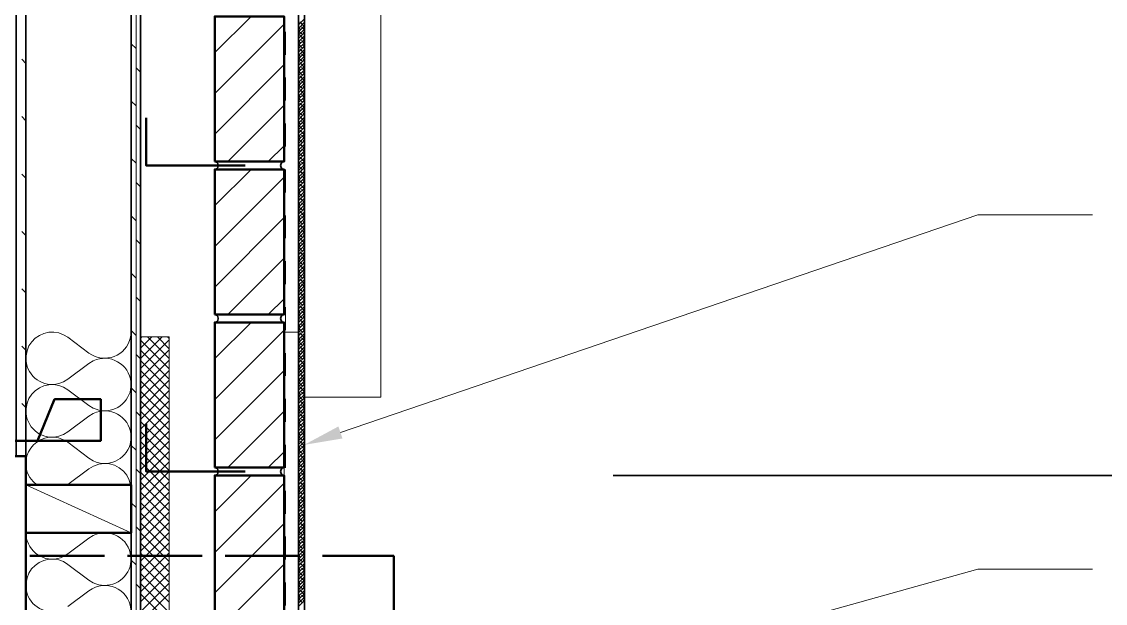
# Model space of a CAD drawing. Header units: inches. Extents: x 5 to 516, y -193 to 129.
# Drawn here: x 368.235 to 372.957, y -31.86 to -29.325 of the extents above; entities that cross this region are included whole.
import ezdxf

# ---------------------------------------------------------------- set-up
doc = ezdxf.new("R2010")
doc.units = ezdxf.units.IN
doc.header["$MEASUREMENT"] = 0
doc.linetypes.add('PDF_IMPORT', pattern=[1, 0.8, -0.2])
doc.layers.add('PDF5_Geometry', color=7, linetype='Continuous')
doc.layers.add('PDF5_Solid Fills', color=7, linetype='Continuous')

msp = doc.modelspace()

# ---------------------------------------------------------------- hatches: boundary and pattern name
at = {"layer": 'PDF5_Solid Fills', "transparency": 33554559}
msp.add_hatch(color=256, dxfattribs=at).paths.add_polyline_path([(368.7599195, -25.9690092), (368.7576973, -25.9690092), (368.7576974, -35.2812319), (368.7599195, -35.2812319)])

# ---------------------------------------------------------------- linework, layer by layer
at = {"layer": 'PDF5_Geometry', "lineweight": 35}
for points in [[(368.2121414, -25.8667866), (368.2121414, -31.2190091), (368.2532525, -31.2190091), (368.2532525, -25.8667866)], [(369.4410301, -34.3023421), (369.4410301, -26.1045638), (369.4676968, -26.1045638), (369.4676968, -34.3023421)]]:
    msp.add_lwpolyline(points, close=True, dxfattribs=at)
for points in [[(368.7121414, -25.9690092), (368.7121414, -35.2812319), (368.7532525, -35.2812319), (368.7532525, -25.9690092)], [(369.0765857, -29.9690095), (369.0843635, -29.9656762), (369.0899191, -29.9601206), (369.0921413, -29.9512318), (369.0899191, -29.943454), (369.0843635, -29.9367873), (369.0765857, -29.9345651)], [(369.3788081, -29.9345642), (369.3710304, -29.9367864), (369.3654748, -29.9434531), (369.3632526, -29.9512309), (369.3654748, -29.9601198), (369.3710304, -29.9656753), (369.3788081, -29.9690087)], [(369.0765857, -30.6356763), (369.0843635, -30.6323429), (369.0899191, -30.6267874), (369.0921413, -30.6178985), (369.0899191, -30.6101207), (369.0843635, -30.603454), (369.0765857, -30.6012318)], [(369.3788081, -30.6012309), (369.3710304, -30.6034532), (369.3654748, -30.6101198), (369.3632526, -30.6178976), (369.3654748, -30.6267865), (369.3710304, -30.6323421), (369.3788081, -30.6356754)], [(369.0765857, -31.302343), (369.0843635, -31.2990096), (369.0899191, -31.2934541), (369.0921413, -31.2845652), (369.0899191, -31.2767874), (369.0843635, -31.2701207), (369.0765857, -31.2678985)], [(369.3788081, -31.2678977), (369.3710304, -31.2701199), (369.3654748, -31.2767866), (369.3632526, -31.2845643), (369.3654748, -31.2934532), (369.3710304, -31.2990088), (369.3788081, -31.3023421)], [(370.812142, -31.302343), (375.8232537, -31.302343)]]:
    msp.add_lwpolyline(points, dxfattribs=at)
at = {"layer": 'PDF5_Geometry', "lineweight": 15}
for points in [[(368.7132525, -35.2812319), (368.7132525, -25.9678976)], [(368.7343639, -35.2812319), (368.7343639, -25.9678976)], [(369.4676968, -30.3590096), (369.4410301, -30.3856762), (369.4410301, -26.2601204)], [(369.4676968, -27.4612307), (369.8010302, -27.4612307), (369.8010302, -30.961231), (369.4676968, -30.961231)], [(369.0765857, -29.4601198), (369.2354746, -29.302342)], [(369.4410301, -29.3390091), (369.4676968, -29.3134536)], [(368.7132525, -29.3378981), (368.7121414, -29.3367869)], [(369.0765857, -29.6378983), (369.378808, -29.3356761)], [(369.4432522, -29.336787), (369.44103, -29.3345648)], [(369.4410301, -29.354564), (369.4676968, -29.3278974)], [(369.4410301, -29.369009), (369.4676968, -29.3434535)], [(369.4410301, -29.383454), (369.4676968, -29.3578985)], [(369.4588083, -29.3812319), (369.4410305, -29.3645652)], [(369.4510308, -29.3590094), (369.4410308, -29.3490094)], [(369.4654747, -29.3445644), (369.4476969, -29.3256756)], [(369.4676968, -29.3601205), (369.4543635, -29.3478983)], [(369.4432522, -29.3956757), (369.44103, -29.3934535)], [(369.4410301, -29.3990089), (369.4676968, -29.3723423)], [(369.4410301, -29.4134539), (369.4676968, -29.3867873)], [(369.4410301, -29.4278978), (369.4676968, -29.4023422)], [(369.4510308, -29.4178982), (369.4410308, -29.4078982)], [(369.4654747, -29.4034532), (369.4476969, -29.3845643)], [(369.4676968, -29.4201203), (369.4543635, -29.406787)], [(369.4676968, -29.3756754), (369.4621412, -29.3701199)], [(368.7343639, -29.4423428), (368.7132527, -29.4212317)], [(369.4432522, -29.4545645), (369.44103, -29.4523423)], [(369.4410301, -29.4423428), (369.4676968, -29.4167872)], [(369.4410301, -29.4578977), (369.4676968, -29.431231)], [(369.4410301, -29.4723427), (369.4676968, -29.445676)], [(369.4410301, -29.4867865), (369.4676968, -29.461231)], [(369.4588083, -29.4401195), (369.4410305, -29.4234528)], [(369.4654747, -29.462342), (369.4476969, -29.4434531)], [(369.4676968, -29.4345642), (369.4621412, -29.4290086)], [(368.2532531, -29.5067869), (368.2354753, -29.4890091)], [(369.4410301, -29.5012315), (369.4676968, -29.475676)], [(369.4410301, -29.5167865), (369.4676968, -29.4901198)], [(369.4410301, -29.5312314), (369.4676968, -29.5045648)], [(369.4588083, -29.4990094), (369.4410305, -29.4823427)], [(369.4510308, -29.476787), (369.4410308, -29.466787)], [(369.4654747, -29.5212307), (369.4476969, -29.5023418)], [(369.4676968, -29.4790091), (369.4543635, -29.4656758)], [(369.4676968, -29.4934529), (369.4621412, -29.4878974)], [(368.7532531, -29.5445642), (368.7343642, -29.5256753)], [(369.0765857, -29.8145646), (369.378808, -29.5123423)], [(369.4432522, -29.5134533), (369.44103, -29.511231)], [(369.4410301, -29.5456753), (369.4676968, -29.5201197)], [(369.4410301, -29.5601203), (369.4676968, -29.5345647)], [(369.4410301, -29.5756763), (369.4676968, -29.5490097)], [(369.4588083, -29.5578982), (369.4410305, -29.5412315)], [(369.4510308, -29.5356757), (369.4410308, -29.5256757)], [(369.4676968, -29.5378978), (369.4543635, -29.5245645)], [(369.4676968, -29.5523428), (369.4621412, -29.5467873)], [(368.7132525, -29.5878981), (368.7121414, -29.586787)], [(369.4432522, -29.572342), (369.44103, -29.5701198)], [(369.4410301, -29.5901202), (369.4676968, -29.5634535)], [(369.4410301, -29.6045641), (369.4676968, -29.5790085)], [(369.4410301, -29.6190091), (369.4676968, -29.5934535)], [(369.4588083, -29.6167869), (369.4410305, -29.6001203)], [(369.4510308, -29.5945645), (369.4410308, -29.5845645)], [(369.4654747, -29.5801206), (369.4476969, -29.5612317)], [(369.4676968, -29.5967866), (369.4543635, -29.5834533)], [(369.4432522, -29.6312319), (369.44103, -29.6290097)], [(369.4410301, -29.634564), (369.4676968, -29.6078973)], [(369.4410301, -29.649009), (369.4676968, -29.6223423)], [(369.4410301, -29.663454), (369.4676968, -29.6378984)], [(369.4410301, -29.6778978), (369.4676968, -29.6523423)], [(369.4510308, -29.6534532), (369.4410308, -29.6434532)], [(369.4654747, -29.6390094), (369.4476969, -29.6201205)], [(369.4676968, -29.6556754), (369.4543635, -29.642342)], [(369.4676968, -29.6112316), (369.4621412, -29.605676)], [(368.7343639, -29.6923428), (368.7132527, -29.6712317)], [(369.1332524, -29.9345642), (369.3788079, -29.6890086)], [(369.4432522, -29.6901195), (369.44103, -29.6878973)], [(369.4410301, -29.6934539), (369.4676968, -29.6667872)], [(369.4410301, -29.7078977), (369.4676968, -29.6823422)], [(369.4410301, -29.7223427), (369.4676968, -29.6967872)], [(369.4588083, -29.6756757), (369.4410305, -29.659009)], [(369.4654747, -29.6978981), (369.4476969, -29.6801203)], [(369.4676968, -29.6701203), (369.4621412, -29.6645648)], [(368.2532531, -29.7567869), (368.2354753, -29.7390091)], [(369.4432522, -29.7501205), (369.44103, -29.7467872)], [(369.4410301, -29.7367866), (369.4676968, -29.711231)], [(369.4410301, -29.7523426), (369.4676968, -29.725676)], [(369.4410301, -29.7667865), (369.4676968, -29.7412309)], [(369.4588083, -29.7345644), (369.4410305, -29.7178978)], [(369.4510308, -29.712342), (369.4410308, -29.702342)], [(369.4654747, -29.7567869), (369.4476969, -29.7390091)], [(369.4676968, -29.7145652), (369.4543635, -29.7012319)], [(369.4676968, -29.7290091), (369.4621412, -29.7234535)], [(368.7532531, -29.7945643), (368.7343642, -29.7756754)], [(369.4410301, -29.7812315), (369.4676968, -29.7556759)], [(369.4410301, -29.7967864), (369.4676968, -29.7701197)], [(369.4410301, -29.8112314), (369.4676968, -29.7845647)], [(369.4588083, -29.7934532), (369.4410305, -29.7767865)], [(369.4510308, -29.7712307), (369.4410308, -29.7623419)], [(369.4676968, -29.7734529), (369.4543635, -29.7601195)], [(369.4676968, -29.7878979), (369.4621412, -29.7823423)], [(368.7132525, -29.8378981), (368.7121414, -29.836787)], [(369.4432522, -29.8090092), (369.44103, -29.8056759)], [(369.4410301, -29.8256764), (369.4676968, -29.8001208)], [(369.4410301, -29.8401202), (369.4676968, -29.8145647)], [(369.4410301, -29.8556763), (369.4676968, -29.8290096)], [(369.4588083, -29.852342), (369.4410305, -29.8356753)], [(369.4510308, -29.8301206), (369.4410308, -29.8212317)], [(369.4654747, -29.8156756), (369.4476969, -29.7978979)], [(369.4676968, -29.8323428), (369.4543635, -29.8190094)], [(369.3099198, -29.9345642), (369.3788087, -29.8656753)], [(369.4432522, -29.867898), (369.44103, -29.8645647)], [(369.4410301, -29.8701201), (369.4676968, -29.8434535)], [(369.4410301, -29.884564), (369.4676968, -29.8590084)], [(369.4410301, -29.899009), (369.4676968, -29.8734534)], [(369.4410301, -29.914565), (369.4676968, -29.8878984)], [(369.4510308, -29.8890094), (369.4410308, -29.8801205)], [(369.4654747, -29.8745644), (369.4476969, -29.8567866)], [(369.4676968, -29.8912315), (369.4543635, -29.8790093)], [(369.4676968, -29.8467866), (369.4621412, -29.8412311)], [(368.7343639, -29.9423428), (368.7132527, -29.9212317)], [(369.4432522, -29.9267868), (369.44103, -29.9234534)], [(369.4410301, -29.9290089), (369.4676968, -29.9023422)], [(369.4410301, -29.9434539), (369.4676968, -29.9178983)], [(369.4410301, -29.9578977), (369.4676968, -29.9323422)], [(369.4588083, -29.9112318), (369.4410305, -29.8945652)], [(369.4654747, -29.9334532), (369.4476969, -29.9156754)], [(369.4676968, -29.9056754), (369.4621412, -29.9001198)], [(369.0765857, -30.1267866), (369.2354746, -29.9690088)], [(369.4432522, -29.9856755), (369.44103, -29.9823422)], [(369.4410301, -29.9734538), (369.4676968, -29.9467871)], [(369.4410301, -29.9878977), (369.4676968, -29.961231)], [(369.4410301, -30.0023426), (369.4676968, -29.9767871)], [(369.4588083, -29.9701206), (369.4410305, -29.9534539)], [(369.4510308, -29.9478981), (369.4410308, -29.9390093)], [(369.4654747, -29.992343), (369.4476969, -29.9745653)], [(369.4676968, -29.9501203), (369.4543635, -29.9378981)], [(369.4676968, -29.9645653), (369.4621412, -29.9590097)], [(368.2532531, -30.0067869), (368.2354753, -29.9890091)], [(368.7532531, -30.0445643), (368.7343642, -30.0256754)], [(369.0765857, -30.304565), (369.378808, -30.0023428)], [(369.4410301, -30.0167865), (369.4676968, -29.9912309)], [(369.4410301, -30.0323426), (369.4676968, -30.0056759)], [(369.4410301, -30.0467864), (369.4676968, -30.0201197)], [(369.4588083, -30.0290094), (369.4410305, -30.0123427)], [(369.4510308, -30.007898), (369.4410308, -29.997898)], [(369.4676968, -30.009009), (369.4543635, -29.9967868)], [(369.4676968, -30.0234529), (369.4621412, -30.0178973)], [(369.4432522, -30.0445643), (369.44103, -30.0412309)], [(369.4410301, -30.0612314), (369.4676968, -30.0356758)], [(369.4410301, -30.0756764), (369.4676968, -30.0501208)], [(369.4410301, -30.0912313), (369.4676968, -30.0645646)], [(369.4588083, -30.0878981), (369.4410305, -30.0712314)], [(369.4510308, -30.0667867), (369.4410308, -30.0567867)], [(369.4654747, -30.0512307), (369.4476969, -30.0334529)], [(369.4676968, -30.0678978), (369.4543635, -30.0556756)], [(368.7132525, -30.0878981), (368.7121414, -30.086787)], [(369.4432522, -30.1034542), (369.44103, -30.1001208)], [(369.4410301, -30.1056763), (369.4676968, -30.0790096)], [(369.4410301, -30.1201202), (369.4676968, -30.0945646)], [(369.4410301, -30.134564), (369.4676968, -30.1090085)], [(369.4410301, -30.1501201), (369.4676968, -30.1234534)], [(369.4510308, -30.1256755), (369.4410308, -30.1156755)], [(369.4654747, -30.1101206), (369.4476969, -30.0923428)], [(369.4676968, -30.1267866), (369.4543635, -30.1145643)], [(369.4676968, -30.0823428), (369.4621412, -30.0778983)], [(368.7343639, -30.1923428), (368.7132527, -30.1712317)], [(369.4432522, -30.1623418), (369.44103, -30.1601196)], [(369.4410301, -30.1645651), (369.4676968, -30.1390095)], [(369.4410301, -30.1790089), (369.4676968, -30.1534534)], [(369.4410301, -30.1934539), (369.4676968, -30.1678983)], [(369.4588083, -30.1467869), (369.4410305, -30.1301202)], [(369.4654747, -30.1690093), (369.4476969, -30.1512315)], [(369.4676968, -30.1412315), (369.4621412, -30.1367871)], [(369.6243639, -31.115676), (372.4010308, -30.166787), (372.9010309, -30.166787)], [(369.0765857, -30.4812313), (369.378808, -30.1790091)], [(369.4410301, -30.2090088), (369.4676968, -30.1823422)], [(369.4410301, -30.2234538), (369.4676968, -30.1978983)], [(369.4410301, -30.2378977), (369.4676968, -30.2123421)], [(369.4588083, -30.2067867), (369.4410305, -30.1890089)], [(369.4510308, -30.1845642), (369.4410308, -30.1745642)], [(369.4654747, -30.2278981), (369.4476969, -30.2101203)], [(369.4676968, -30.1856753), (369.4543635, -30.1734531)], [(369.4676968, -30.2001203), (369.4621412, -30.1956759)], [(368.2532531, -30.2567869), (368.2354753, -30.2390091)], [(369.4432522, -30.2212317), (369.44103, -30.2190095)], [(369.4410301, -30.2534537), (369.4676968, -30.2267871)], [(369.4410301, -30.2678976), (369.4676968, -30.2412309)], [(369.4410301, -30.2823426), (369.4676968, -30.256787)], [(369.4588083, -30.2656755), (369.4410305, -30.2478977)], [(369.4510308, -30.243453), (369.4410308, -30.233453)], [(369.4676968, -30.2445652), (369.4543635, -30.232343)], [(369.4676968, -30.2590091), (369.4621412, -30.2545646)], [(368.7532531, -30.2945643), (368.7343642, -30.2756754)], [(369.4432522, -30.2801204), (369.44103, -30.2778982)], [(369.4410301, -30.2967864), (369.4676968, -30.2712309)], [(369.4410301, -30.3123425), (369.4676968, -30.2856758)], [(369.4410301, -30.3267863), (369.4676968, -30.3001197)], [(369.4588083, -30.3245642), (369.4410305, -30.3067864)], [(369.4510308, -30.3023429), (369.4410308, -30.2923429)], [(369.4654747, -30.2867868), (369.4476969, -30.2690091)], [(369.4676968, -30.303454), (369.4543635, -30.2912317)], [(368.7132525, -30.3378981), (368.7121414, -30.336787)], [(369.1332524, -30.6012309), (369.3788079, -30.3556754)], [(369.4432522, -30.3390092), (369.44103, -30.336787)], [(369.4410301, -30.3412313), (369.4676968, -30.3156758)], [(369.4410301, -30.3556763), (369.4676968, -30.3301208)], [(369.4410301, -30.3712312), (369.4676968, -30.3445646)], [(369.4510308, -30.3612316), (369.4410308, -30.3512316)], [(369.4654747, -30.3456756), (369.4476969, -30.3278978)], [(369.4676968, -30.3623427), (369.4543635, -30.3501205)], [(369.4676968, -30.3178978), (369.4621412, -30.3134534)], [(369.4432522, -30.397898), (369.44103, -30.3956757)], [(369.4410301, -30.4001201), (369.4676968, -30.3745645)], [(369.4410301, -30.4145651), (369.4676968, -30.3890095)], [(369.4410301, -30.43012), (369.4676968, -30.4034533)], [(369.4588083, -30.3834541), (369.4410305, -30.3656763)], [(369.4654747, -30.4056754), (369.4476969, -30.3867865)], [(369.4676968, -30.3767866), (369.4621412, -30.3723421)], [(368.7343639, -30.4423429), (368.7132527, -30.4212317)], [(369.4432522, -30.4567867), (369.44103, -30.4545645)], [(369.4410301, -30.444565), (369.4676968, -30.4178983)], [(369.4410301, -30.4590088), (369.4676968, -30.4334533)], [(369.4410301, -30.4734538), (369.4676968, -30.4478983)], [(369.4588083, -30.4423429), (369.4410305, -30.4245651)], [(369.4510308, -30.4201204), (369.4410308, -30.4101204)], [(369.4654747, -30.4645653), (369.4476969, -30.4456764)], [(369.4676968, -30.4212315), (369.4543635, -30.4090092)], [(369.4676968, -30.4356753), (369.4621412, -30.4312309)], [(368.2532531, -30.5067869), (368.2354753, -30.4890092)], [(369.4410301, -30.4890088), (369.4676968, -30.4623421)], [(369.4410301, -30.5034537), (369.4676968, -30.4767871)], [(369.4410301, -30.5178976), (369.4676968, -30.492342)], [(369.4588083, -30.5012316), (369.4410305, -30.4834538)], [(369.4510308, -30.4790092), (369.4410308, -30.4690092)], [(369.4676968, -30.4801202), (369.4543635, -30.467898)], [(369.4676968, -30.4945652), (369.4621412, -30.4901208)], [(368.7532531, -30.5445643), (368.7343642, -30.5256754)], [(369.3099198, -30.6012309), (369.3788087, -30.5323421)], [(369.4432522, -30.5156755), (369.44103, -30.5134533)], [(369.4410301, -30.5323426), (369.4676968, -30.506787)], [(369.4410301, -30.5478986), (369.4676968, -30.521232)], [(369.4410301, -30.5623425), (369.4676968, -30.5367869)], [(369.4588083, -30.5601204), (369.4410305, -30.5423426)], [(369.4510308, -30.5378979), (369.4410308, -30.5278979)], [(369.4654747, -30.5234529), (369.4476969, -30.504564)], [(369.4676968, -30.539009), (369.4543635, -30.5267868)], [(369.4676968, -30.553454), (369.4621412, -30.5490095)], [(368.7132525, -30.5878982), (368.7121414, -30.586787)], [(369.4432522, -30.5745642), (369.44103, -30.572342)], [(369.4410301, -30.5767864), (369.4676968, -30.5512308)], [(369.4410301, -30.5912314), (369.4676968, -30.5656758)], [(369.4410301, -30.6067863), (369.4676968, -30.5801196)], [(369.4410301, -30.6212313), (369.4676968, -30.5956757)], [(369.4510308, -30.5967867), (369.4410308, -30.5867867)], [(369.4654747, -30.5823428), (369.4476969, -30.5634539)], [(369.4676968, -30.5978977), (369.4543635, -30.5856755)], [(369.0765857, -30.7934533), (369.2354746, -30.6356755)], [(369.4432522, -30.6334541), (369.44103, -30.6312319)], [(369.4410301, -30.6356763), (369.4676968, -30.6101207)], [(369.4410301, -30.6512312), (369.4676968, -30.6245645)], [(369.4410301, -30.6656762), (369.4676968, -30.6390095)], [(369.4588083, -30.6190091), (369.4410305, -30.6012314)], [(369.4654747, -30.6412316), (369.4476969, -30.6223427)], [(369.4676968, -30.6123427), (369.4621412, -30.6078983)], [(368.528808, -30.7690092), (368.4365857, -30.7001203), (368.4176969, -30.6890092), (368.3976968, -30.6812314)], [(368.7099191, -30.7001203), (368.7121413, -30.676787)], [(368.7343639, -30.6923429), (368.7132527, -30.6712318)], [(369.0765857, -30.9712317), (369.378808, -30.6690095)], [(369.4432522, -30.6923429), (369.44103, -30.6901207)], [(369.4410301, -30.68012), (369.4676968, -30.6545645)], [(369.4410301, -30.694565), (369.4676968, -30.6690095)], [(369.4410301, -30.7101199), (369.4676968, -30.6834533)], [(369.4588083, -30.6778979), (369.4410305, -30.6601201)], [(369.4510308, -30.6556754), (369.4410308, -30.6456754)], [(369.4654747, -30.7001203), (369.4476969, -30.6812314)], [(369.4676968, -30.6567865), (369.4543635, -30.6445643)], [(369.4676968, -30.6723426), (369.4621412, -30.666787)], [(368.8788081, -30.8378982), (368.7532525, -30.7134537)], [(368.7532531, -30.7923422), (368.8476976, -30.6978978)], [(368.7532531, -30.7034535), (368.7599198, -30.697898)], [(368.7532531, -30.7478984), (368.8032531, -30.6978984)], [(368.7532531, -30.8367871), (368.8788087, -30.7112315)], [(368.8788081, -30.7934533), (368.7832525, -30.6978977)], [(368.8788081, -30.7501206), (368.8265859, -30.6978983)], [(368.8788081, -30.7056757), (368.8710303, -30.6978979)], [(369.4410301, -30.7245649), (369.4676968, -30.6978983)], [(369.4410301, -30.7390088), (369.4676968, -30.7134532)], [(369.4410301, -30.7534538), (369.4676968, -30.7278982)], [(369.4588083, -30.7367866), (369.4410305, -30.7190089)], [(369.4510308, -30.7145653), (369.4410308, -30.7045653)], [(369.4676968, -30.7156753), (369.4543635, -30.703453)], [(369.4676968, -30.7312313), (369.4621412, -30.7256758)], [(368.2532531, -30.756787), (368.2354753, -30.7390092)], [(368.2588079, -30.7590092), (368.2543635, -30.7812315), (368.2543635, -30.8023426)], [(368.7532531, -30.7945643), (368.7343642, -30.7756754)], [(368.8788081, -30.8823419), (368.7532525, -30.7567864)], [(368.7532531, -30.8801198), (368.8788087, -30.7556754)], [(369.4432522, -30.7512316), (369.44103, -30.7490094)], [(369.4410301, -30.7690087), (369.4676968, -30.742342)], [(369.4410301, -30.7834537), (369.4676968, -30.756787)], [(369.4410301, -30.7978987), (369.4676968, -30.7723431)], [(369.4588083, -30.7956754), (369.4410305, -30.7778976)], [(369.4510308, -30.773453), (369.4410308, -30.763453)], [(369.4654747, -30.7590091), (369.4476969, -30.7401202)], [(369.4676968, -30.7745652), (369.4543635, -30.7623429)], [(369.4676968, -30.7901201), (369.4621412, -30.7845645)], [(368.5476969, -30.8034534), (368.528808, -30.8145645), (368.4365857, -30.8834534)], [(368.8788081, -30.9267868), (368.7532525, -30.8012313)], [(368.7532531, -30.9245647), (368.8788087, -30.8001203)], [(369.4432522, -30.8101204), (369.44103, -30.8078982)], [(369.4410301, -30.8123425), (369.4676968, -30.786787)], [(369.4410301, -30.8278986), (369.4676968, -30.8012319)], [(369.4410301, -30.8423424), (369.4676968, -30.8156758)], [(369.4410301, -30.8567863), (369.4676968, -30.8312307)], [(369.4510308, -30.8323428), (369.4410308, -30.8223428)], [(369.4654747, -30.8178979), (369.4476969, -30.799009)], [(369.4676968, -30.8334539), (369.4543635, -30.8212317)], [(368.7132525, -30.8378982), (368.7121414, -30.8367871)], [(368.8788081, -30.9712317), (368.7532525, -30.8456762)], [(368.7532531, -30.9690096), (368.8788087, -30.8445652)], [(369.0765857, -31.147898), (369.378808, -30.8456758)], [(369.4432522, -30.8690092), (369.44103, -30.8667869)], [(369.4410301, -30.8712313), (369.4676968, -30.8456757)], [(369.4410301, -30.8867873), (369.4676968, -30.8601207)], [(369.4410301, -30.9012312), (369.4676968, -30.8745645)], [(369.4588083, -30.8545642), (369.4410305, -30.8367864)], [(369.4654747, -30.8767866), (369.4476969, -30.8578977)], [(369.4676968, -30.8490088), (369.4621412, -30.8434533)], [(368.3976968, -30.9023426), (368.4176969, -30.8945648), (368.4365857, -30.8834537)], [(368.5476969, -31.009009), (368.528808, -30.9978979), (368.4365857, -30.929009), (368.4176969, -30.9178979), (368.3976968, -30.9101201)], [(368.7076969, -30.939009), (368.7110302, -30.9167868), (368.7110302, -30.8956756)], [(368.7343639, -30.9423429), (368.7132527, -30.9212318)], [(368.8788081, -31.0145644), (368.7532525, -30.89012)], [(368.7532531, -31.0134534), (368.8788087, -30.8878978)], [(369.4432522, -30.9278979), (369.44103, -30.9256757)], [(369.4410301, -30.9156762), (369.4676968, -30.8901206)], [(369.4410301, -30.93012), (369.4676968, -30.9045645)], [(369.4410301, -30.9456761), (369.4676968, -30.9190094)], [(369.4588083, -30.9134541), (369.4410305, -30.8956763)], [(369.4510308, -30.8912316), (369.4410308, -30.8812316)], [(369.4654747, -30.9356754), (369.4476969, -30.9167865)], [(369.4676968, -30.8923427), (369.4543635, -30.8801204)], [(369.4676968, -30.9078976), (369.4621412, -30.902342)], [(368.8788081, -31.0590093), (368.7532525, -30.9345649)], [(368.7532531, -31.0578983), (368.8788087, -30.9323427)], [(369.4410301, -30.96012), (369.4676968, -30.9345644)], [(369.4410301, -30.9745649), (369.4676968, -30.9490094)], [(369.4410301, -30.9890088), (369.4676968, -30.9634532)], [(369.4588083, -30.9723428), (369.4410305, -30.954565)], [(369.4510308, -30.9501204), (369.4410308, -30.9401204)], [(369.4676968, -30.9512314), (369.4543635, -30.9390092)], [(369.4676968, -30.9667875), (369.4621412, -30.9612319)], [(368.2532531, -31.006787), (368.2354753, -30.9890092)], [(368.2588079, -30.9878979), (368.2543635, -31.0101201), (368.2543635, -31.0323423)], [(368.8788081, -31.1034542), (368.7532525, -30.9778987)], [(368.7532531, -31.101231), (368.8788087, -30.9767865)], [(368.7532531, -31.1456759), (368.8788087, -31.0212314)], [(369.4432522, -30.9867867), (369.44103, -30.9845644)], [(369.4410301, -31.0045649), (369.4676968, -30.9778982)], [(369.4410301, -31.0190087), (369.4676968, -30.9934532)], [(369.4410301, -31.0334537), (369.4676968, -31.0078981)], [(369.4588083, -31.0312316), (369.4410305, -31.0145649)], [(369.4510308, -31.0090091), (369.4410308, -30.9990091)], [(369.4654747, -30.9945653), (369.4476969, -30.9756764)], [(369.4676968, -31.0101202), (369.4543635, -30.997898)], [(369.4676968, -31.0256762), (369.4621412, -31.0201207)], [(368.5476969, -31.032342), (368.528808, -31.0434532), (368.4365857, -31.1123421)], [(368.7532531, -31.0445644), (368.7343642, -31.0256755)], [(368.8788081, -31.147898), (368.7532525, -31.0223425)], [(368.8788081, -31.1912319), (368.7532525, -31.0667874)], [(368.7532531, -31.1901197), (368.8788087, -31.0645641)], [(369.1332524, -31.2678977), (369.3788079, -31.0223421)], [(369.4432522, -31.0456754), (369.44103, -31.0434532)], [(369.4410301, -31.0490086), (369.4676968, -31.022342)], [(369.4410301, -31.0634536), (369.4676968, -31.0367869)], [(369.4410301, -31.0778986), (369.4676968, -31.052343)], [(369.4410301, -31.0923425), (369.4676968, -31.0667869)], [(369.4510308, -31.0678979), (369.4410308, -31.0578979)], [(369.4654747, -31.053454), (369.4476969, -31.0345651)], [(369.4676968, -31.0690089), (369.4543635, -31.0567867)], [(368.3976968, -31.1312312), (368.4176969, -31.1245645), (368.4365857, -31.1123423)], [(368.7132525, -31.0878982), (368.7121414, -31.0867871)], [(368.8788081, -31.2356756), (368.7532525, -31.1112312)], [(368.7532531, -31.2345646), (368.8788087, -31.109009)], [(369.4432522, -31.1045642), (369.44103, -31.102342)], [(369.4410301, -31.1078985), (369.4676968, -31.0812318)], [(369.4410301, -31.1223424), (369.4676968, -31.0956757)], [(369.4410301, -31.1367874), (369.4676968, -31.1112318)], [(369.4588083, -31.0901203), (369.4410305, -31.0734537)], [(369.4654747, -31.1123428), (369.4476969, -31.0934539)], [(369.4676968, -31.1290088), (369.4543635, -31.1156754)], [(369.4676968, -31.084565), (369.4621412, -31.0790094)], [(368.5476969, -31.2390087), (368.528808, -31.2267865), (368.4365857, -31.1578976), (368.4176969, -31.1467865)], [(368.7076969, -31.1678976), (368.7110302, -31.1467865), (368.7110302, -31.1245643)], [(368.8788081, -31.2801205), (368.7532525, -31.154565)], [(368.7532531, -31.2778984), (368.8788087, -31.1534539)], [(369.4432522, -31.1634541), (369.44103, -31.1612318)], [(369.4410301, -31.1512312), (369.4676968, -31.1256757)], [(369.4410301, -31.1667873), (369.4676968, -31.1401206)], [(369.4410301, -31.1812311), (369.4676968, -31.1545645)], [(369.4588083, -31.1490091), (369.4410305, -31.1323424)], [(369.4510308, -31.1267866), (369.4410308, -31.1167866)], [(369.4654747, -31.1712315), (369.4476969, -31.1523426)], [(369.4676968, -31.1434538), (369.4621412, -31.1378982)], [(368.7343639, -31.1923429), (368.7132527, -31.1712318)], [(368.8788081, -31.3245643), (368.7532525, -31.1990087)], [(368.7532531, -31.3223422), (368.8788087, -31.1978977)], [(369.3099198, -31.2678977), (369.3788087, -31.1990088)], [(369.4410301, -31.1956761), (369.4676968, -31.1701206)], [(369.4410301, -31.21012), (369.4676968, -31.1845644)], [(369.4410301, -31.225676), (369.4676968, -31.1990094)], [(369.4588083, -31.2078978), (369.4410305, -31.1912312)], [(369.4510308, -31.1856754), (369.4410308, -31.1756754)], [(369.4676968, -31.1878975), (369.4543635, -31.1745642)], [(369.4676968, -31.2023425), (369.4621412, -31.196787)], [(368.7121414, -31.3678981), (368.7099192, -31.3445648), (368.7043636, -31.3223426), (368.6932525, -31.3012315), (368.6788081, -31.2834537), (368.6599192, -31.2690092), (368.6399192, -31.2578981), (368.617697, -31.2523426), (368.5943636, -31.2501203), (368.5710303, -31.2534537), (368.5488081, -31.2612314), (368.5288081, -31.2734537), (368.4365858, -31.3412315), (368.4343636, -31.3434537)], [(368.8788081, -31.3690092), (368.7532525, -31.2434536)], [(368.7532531, -31.3667871), (368.8788087, -31.2423426)], [(369.4432522, -31.2223428), (369.44103, -31.2201206)], [(369.4410301, -31.2401199), (369.4676968, -31.2134532)], [(369.4410301, -31.2545649), (369.4676968, -31.2290093)], [(369.4410301, -31.2690087), (369.4676968, -31.2434532)], [(369.4588083, -31.2667866), (369.4410305, -31.2501199)], [(369.4510308, -31.2445653), (369.4410308, -31.2345653)], [(369.4654747, -31.2301203), (369.4476969, -31.2112314)], [(369.4676968, -31.2467874), (369.4543635, -31.2334541)], [(369.4676968, -31.2612313), (369.4621412, -31.2556757)], [(368.7532531, -31.2945644), (368.7343642, -31.2756755)], [(368.8788081, -31.4123419), (368.7532525, -31.2878974)], [(368.7532531, -31.411232), (368.8788087, -31.2856764)], [(369.0765857, -31.4612311), (369.2354746, -31.3023422)], [(369.4432522, -31.2812316), (369.44103, -31.2790094)], [(369.4410301, -31.2845648), (369.4676968, -31.2578981)], [(369.4410301, -31.2990086), (369.4676968, -31.272342)], [(369.4410301, -31.3134536), (369.4676968, -31.2878981)], [(369.4410301, -31.3278986), (369.4676968, -31.3023431)], [(369.4510308, -31.303454), (369.4410308, -31.293454)], [(369.4654747, -31.289009), (369.4476969, -31.2701202)], [(369.4676968, -31.3056762), (369.4543635, -31.2923428)], [(368.2532531, -31.3434535), (368.712142, -31.5523424)], [(368.2854746, -31.3290087), (368.3021413, -31.3434532)], [(368.7132525, -31.3378982), (368.7121414, -31.3367871)], [(368.8788081, -31.4567868), (368.7532525, -31.3323423)], [(368.7532531, -31.4556757), (368.8788087, -31.3301202)], [(369.0765857, -31.6378985), (369.378808, -31.3356762)], [(369.4432522, -31.3401203), (369.44103, -31.3378981)], [(369.4410301, -31.3434535), (369.4676968, -31.3167869)], [(369.4410301, -31.3578985), (369.4676968, -31.3312319)], [(369.4410301, -31.3723424), (369.4676968, -31.3467868)], [(369.4588083, -31.3256765), (369.4410305, -31.3090098)], [(369.4654747, -31.3478978), (369.4476969, -31.33012)], [(369.4676968, -31.3645649), (369.4543635, -31.3512316)], [(369.4676968, -31.32012), (369.4621412, -31.3145645)], [(368.8788081, -31.5012317), (368.7532525, -31.3756761)], [(368.7532531, -31.4990096), (368.8788087, -31.3745651)], [(369.4432522, -31.3990091), (369.44103, -31.3967869)], [(369.4410301, -31.3867874), (369.4676968, -31.3612318)], [(369.4410301, -31.4023423), (369.4676968, -31.3756756)], [(369.4410301, -31.4167873), (369.4676968, -31.3912317)], [(369.4588083, -31.3845641), (369.4410305, -31.3678974)], [(369.4510308, -31.3623428), (369.4410308, -31.3523428)], [(369.4654747, -31.4067866), (369.4476969, -31.3890088)], [(369.4676968, -31.3790088), (369.4621412, -31.3734532)], [(368.7343639, -31.4423429), (368.7132527, -31.4212318)], [(368.8788081, -31.5456755), (368.7532525, -31.4201199)], [(368.7532531, -31.5434533), (368.8788087, -31.4190089)], [(369.4410301, -31.4312311), (369.4676968, -31.4056756)], [(369.4410301, -31.4456761), (369.4676968, -31.4201206)], [(369.4410301, -31.4612311), (369.4676968, -31.4345644)], [(369.4588083, -31.443454), (369.4410305, -31.4267873)], [(369.4510308, -31.4212316), (369.4410308, -31.4123427)], [(369.4676968, -31.4234537), (369.4543635, -31.4101204)], [(369.4676968, -31.4378975), (369.4621412, -31.432342)], [(368.8788081, -31.5890093), (368.7532525, -31.4645648)], [(368.7532531, -31.5878982), (368.8788087, -31.4623427)], [(369.4432522, -31.4590089), (369.44103, -31.4556756)], [(369.4410301, -31.475676), (369.4676968, -31.4501205)], [(369.4410301, -31.4901199), (369.4676968, -31.4645643)], [(369.4410301, -31.505676), (369.4676968, -31.4790093)], [(369.4410301, -31.5201209), (369.4676968, -31.4934543)], [(369.4588083, -31.5023428), (369.4410305, -31.4856761)], [(369.4510308, -31.4801203), (369.4410308, -31.4712314)], [(369.4654747, -31.4656753), (369.4476969, -31.4478975)], [(369.4676968, -31.4823424), (369.4543635, -31.4690091)], [(369.4676968, -31.4967874), (369.4621412, -31.4912319)], [(368.7532531, -31.5445644), (368.7343642, -31.5256755)], [(368.8788081, -31.6334542), (368.7532525, -31.5090097)], [(368.7532531, -31.632342), (368.8788087, -31.5067864)], [(369.0765857, -31.8145647), (369.378808, -31.5123425)], [(369.4432522, -31.5178977), (369.44103, -31.5145644)], [(369.4410301, -31.5345648), (369.4676968, -31.5090092)], [(369.4410301, -31.5490087), (369.4676968, -31.5234531)], [(369.4410301, -31.5645647), (369.4676968, -31.537898)], [(369.4510308, -31.5390091), (369.4410308, -31.5301202)], [(369.4654747, -31.5245652), (369.4476969, -31.5067874)], [(369.4676968, -31.5412312), (369.4543635, -31.5278979)], [(368.2532531, -31.552343), (368.2554753, -31.5745652)], [(368.5476969, -31.563453), (368.528808, -31.5756752), (368.4365857, -31.643453)], [(368.7132525, -31.5878982), (368.7121414, -31.5867871)], [(368.8788081, -31.677898), (368.7532525, -31.5523424)], [(368.7532531, -31.6756758), (368.8788087, -31.5512314)], [(369.4432522, -31.5767864), (369.44103, -31.5734531)], [(369.4410301, -31.5790086), (369.4676968, -31.5523419)], [(369.4410301, -31.5934536), (369.4676968, -31.567898)], [(369.4410301, -31.6078986), (369.4676968, -31.582343)], [(369.4588083, -31.5612315), (369.4410305, -31.5445649)], [(369.4654747, -31.583454), (369.4476969, -31.5656762)], [(369.4676968, -31.60012), (369.4543635, -31.5878977)], [(369.4676968, -31.5556762), (369.4621412, -31.5501206)], [(368.8788081, -31.7223429), (368.7532525, -31.5967873)], [(368.7532531, -31.7201207), (368.8788087, -31.5956763)], [(369.4432522, -31.6356763), (369.44103, -31.632343)], [(369.4410301, -31.6234535), (369.4676968, -31.5967868)], [(369.4410301, -31.6378985), (369.4676968, -31.6112318)], [(369.4410301, -31.6523423), (369.4676968, -31.6267868)], [(369.4588083, -31.6201203), (369.4410305, -31.6034536)], [(369.4510308, -31.5978978), (369.4410308, -31.5890089)], [(369.4654747, -31.6423427), (369.4476969, -31.6245649)], [(369.4676968, -31.6145649), (369.4621412, -31.6090094)], [(368.4176975, -31.6556763), (368.4365864, -31.6434541)], [(368.7343639, -31.692343), (368.7132527, -31.6712318)], [(368.8788081, -31.7667866), (368.7532525, -31.6412311)], [(368.7532531, -31.7645645), (368.8788087, -31.6390089)], [(369.4410301, -31.6667873), (369.4676968, -31.6412318)], [(369.4410301, -31.6823422), (369.4676968, -31.6556756)], [(369.4410301, -31.6967872), (369.4676968, -31.6701206)], [(369.4588083, -31.679009), (369.4410305, -31.6623424)], [(369.4510308, -31.6578977), (369.4410308, -31.6478976)], [(369.4676968, -31.6590098), (369.4543635, -31.6467876)], [(369.4676968, -31.6734537), (369.4621412, -31.6678981)], [(368.8788081, -31.8101205), (368.7532525, -31.685676)], [(368.7532531, -31.8090094), (368.8788087, -31.6834538)], [(368.7532531, -31.8534543), (368.8788087, -31.7278987)], [(369.1332524, -31.9345644), (369.3788079, -31.6890088)], [(369.4432522, -31.6945651), (369.44103, -31.6912318)], [(369.4410301, -31.7112311), (369.4676968, -31.6856755)], [(369.4410301, -31.7256761), (369.4676968, -31.7001205)], [(369.4410301, -31.741231), (369.4676968, -31.7145643)], [(369.4410301, -31.755676), (369.4676968, -31.7290093)], [(369.4588083, -31.7378978), (369.4410305, -31.7212311)], [(369.4510308, -31.7167875), (369.4410308, -31.7067875)], [(369.4654747, -31.7012315), (369.4476969, -31.6834537)], [(369.4676968, -31.7178975), (369.4543635, -31.7056753)], [(369.4676968, -31.7323425), (369.4621412, -31.7267869)], [(369.7688081, -32.4467873), (372.4010305, -31.7112316), (372.9010306, -31.7112316)], [(368.2588079, -31.7490086), (368.2543635, -31.7701197), (368.2543635, -31.7923419)], [(368.7532531, -31.7945644), (368.7343642, -31.7756755)], [(368.8788081, -31.8545642), (368.7532525, -31.7301198)], [(368.8788081, -31.8990091), (368.7532525, -31.7734536)], [(368.7532531, -31.896787), (368.8788087, -31.7723426)], [(369.4432522, -31.7534538), (369.44103, -31.7501205)], [(369.4410301, -31.770121), (369.4676968, -31.7445654)], [(369.4410301, -31.7845648), (369.4676968, -31.7590093)], [(369.4410301, -31.8001209), (369.4676968, -31.7734542)], [(369.4510308, -31.7756763), (369.4410308, -31.7656763)], [(369.4654747, -31.7601202), (369.4476969, -31.7423425)], [(369.4676968, -31.7767874), (369.4543635, -31.7645651)], [(368.5288081, -31.8045644), (368.4365858, -31.8734533)], [(368.8788081, -31.943454), (368.7532525, -31.8178985)], [(368.7532531, -31.9412319), (368.8788087, -31.8167875)], [(369.4432522, -31.8123426), (369.44103, -31.8101204)], [(369.4410301, -31.8145647), (369.4676968, -31.7890092)], [(369.4410301, -31.8290086), (369.4676968, -31.803453)], [(369.4410301, -31.8434536), (369.4676968, -31.817898)], [(369.4588083, -31.7967866), (369.4410305, -31.7801199)], [(369.4654747, -31.819009), (369.4476969, -31.8012312)], [(369.4676968, -31.8356761), (369.4543635, -31.8234539)], [(369.4676968, -31.7912312), (369.4621412, -31.7867868)], [(368.7132525, -31.8378983), (368.7121414, -31.8367871)], [(369.4410301, -31.8590096), (369.4676968, -31.832343)], [(369.4410301, -31.8734535), (369.4676968, -31.8478979)], [(369.4588083, -31.8567864), (369.4410305, -31.8390086)], [(369.4510308, -31.8345651), (369.4410308, -31.8245651)], [(369.4676968, -31.85012), (369.4621412, -31.8456755)]]:
    msp.add_lwpolyline(points, dxfattribs=at)
at = {"layer": 'PDF5_Geometry', "linetype": 'PDF_IMPORT', "lineweight": 15, "ltscale": 0.042222}
msp.add_lwpolyline([(369.3843635, -25.9690092), (369.3843635, -34.3023422)], dxfattribs=at)
at = {"layer": 'PDF5_Geometry', "lineweight": 50}
for points in [[(369.0765857, -29.9345651), (369.0765857, -29.3023428), (369.378808, -29.3023428), (369.378808, -29.9345651)], [(369.0765857, -30.6012318), (369.0765857, -29.9690095), (369.378808, -29.9690095), (369.378808, -30.6012318)], [(369.0765857, -31.2678985), (369.0765857, -30.6356763), (369.378808, -30.6356763), (369.378808, -31.2678985)], [(368.1076966, -32.0101208), (368.1076966, -31.2190096), (368.2532522, -31.2190096), (368.2532522, -32.0101208)], [(369.0765857, -31.9345652), (369.0765857, -31.302343), (369.378808, -31.302343), (369.378808, -31.9345652)], [(368.2532531, -31.3434541), (368.2532531, -31.552343), (368.712142, -31.552343), (368.712142, -31.3434541)]]:
    msp.add_lwpolyline(points, close=True, dxfattribs=at)
for points in [[(369.2099193, -29.9512313), (368.7776971, -29.9512313), (368.7776971, -29.7434536)], [(367.9610303, -31.1512312), (368.5799192, -31.1512312), (368.5799192, -30.9701201), (368.3788081, -30.9701201), (368.3043637, -31.1512312)], [(369.2099193, -31.2845648), (368.7776971, -31.2845648), (368.7776971, -31.076787)]]:
    msp.add_lwpolyline(points, dxfattribs=at)
at = {"layer": 'PDF5_Geometry', "lineweight": 9}
msp.add_lwpolyline([(369.4410301, -34.635676), (369.4410301, -30.6778979), (369.3788079, -30.6778979), (369.3788079, -34.635676)], close=True, dxfattribs=at)
at = {"layer": 'PDF5_Geometry', "lineweight": 15}
msp.add_lwpolyline([(368.8788081, -35.2812319), (368.8788081, -30.6978982), (368.7532525, -30.6978982), (368.7532525, -35.2812319)], close=True, dxfattribs=at)
at = {"layer": 'PDF5_Geometry', "linetype": 'PDF_IMPORT', "lineweight": 50, "ltscale": 0.406667}
msp.add_lwpolyline([(372.825475, -33.894565), (372.825475, -35.7178987), (367.8454753, -35.7178978), (367.8454749, -31.6523421), (369.857697, -31.6523423), (369.8576968, -33.8945643), (372.8254755, -33.894565)], dxfattribs=at)
at = {"layer": 'PDF5_Geometry', "lineweight": 15}
msp.add_lwpolyline([(368.7110302, -31.6556752), (368.7110302, -31.6778975), (368.7076969, -31.6990086, -0.461333454), (368.5476969, -31.7701197), (368.528808, -31.7590086), (368.4365857, -31.6901197), (368.4176969, -31.6778975), (368.3976968, -31.6701197)], format="xyb", dxfattribs=at)
for points in [[(368.3976968, -30.6812314), (368.3396598, -30.6648611), (368.2747154, -30.7006574), (368.2588079, -30.7590092)], [(368.528808, -30.7690092), (368.5960487, -30.8183611), (368.6934561, -30.782287), (368.7099191, -30.7001203)], [(368.7110302, -30.8956756), (368.7058265, -30.8171386), (368.617845, -30.7680275), (368.5476969, -30.8034534)], [(368.2543635, -30.8023426), (368.2600672, -30.87225), (368.3302709, -30.9208426), (368.3976968, -30.9023426)], [(368.3976968, -30.9101201), (368.3396598, -30.8937497), (368.2747154, -30.929546), (368.2588079, -30.9878979)], [(368.5476969, -31.009009), (368.6123265, -31.0406016), (368.6856043, -31.0063608), (368.7076969, -30.939009)], [(368.7110302, -31.1245643), (368.7056413, -31.0451569), (368.617845, -30.9980643), (368.5476969, -31.032342)], [(368.2543635, -31.0323423), (368.2616968, -31.1015831), (368.3298265, -31.1514534), (368.3976968, -31.1312312)], [(368.4176969, -31.1467865), (368.3014191, -31.0944902), (368.1990487, -31.2350643), (368.2854746, -31.3290087)], [(368.5476969, -31.2390087), (368.611345, -31.2700643), (368.6869191, -31.2348976), (368.7076969, -31.1678976)], [(368.7110302, -31.6556752), (368.7045487, -31.5763789), (368.6186598, -31.5290826), (368.5476969, -31.563453)], [(368.2554753, -31.5745652), (368.2730123, -31.6478245), (368.3483457, -31.6879541), (368.4176975, -31.6556763)], [(368.3976968, -31.6701197), (368.3394191, -31.6543419), (368.274308, -31.6903975), (368.2588079, -31.7490086)], [(368.7110303, -31.8834533), (368.7014562, -31.7945274), (368.6003081, -31.7514533), (368.5288081, -31.8045644)], [(368.2543635, -31.7923419), (368.2615117, -31.864379), (368.3284746, -31.9087123), (368.3976968, -31.8923419)]]:
    msp.add_open_spline(points, degree=3, dxfattribs=at)
at = {"layer": 'PDF5_Solid Fills', "lineweight": 50, "transparency": 33554559}
msp.add_solid([(369.6332524, -31.1412316), (369.4665857, -31.1690094), (369.6154746, -31.0890094)], dxfattribs=at)

doc.saveas('drawing.dxf')
